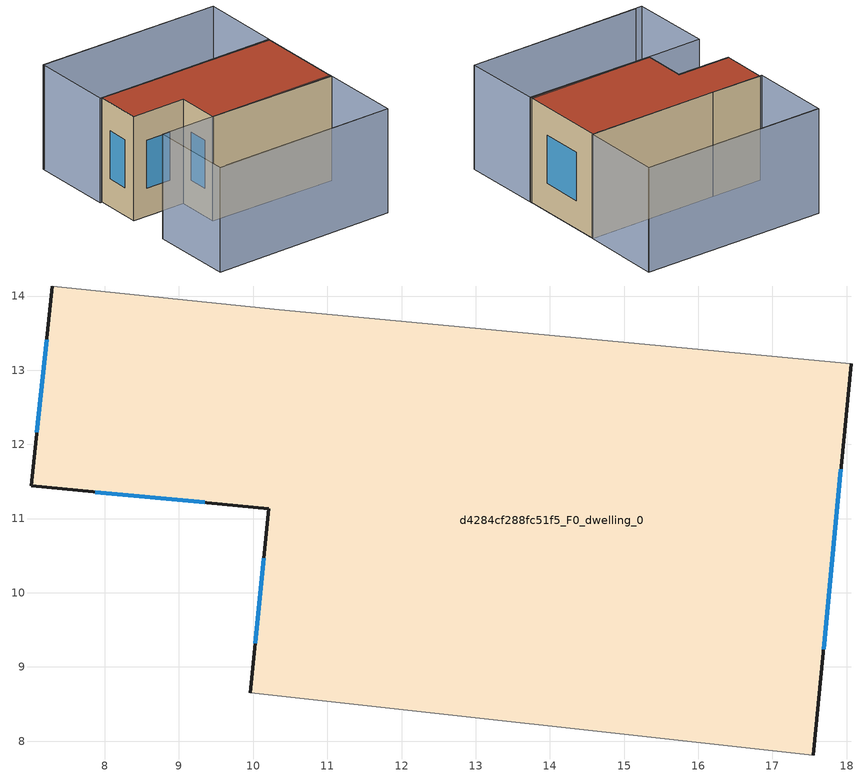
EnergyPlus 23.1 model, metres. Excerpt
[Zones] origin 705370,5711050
d4284cf288fc51f5_F0_dwelling_0
 floor ground (EU_floor_Construction): 17.55,7.81 18.06,13.09 10.35,13.81 7.29,14.13 7.01,11.44 10.21,11.13 9.96,8.65 z0
 wall outside (EU_wall_Construction): 18.06,13.09 17.55,7.81 / 9.96,8.65 10.21,11.13 7.01,11.44 7.29,14.13 z0:6
 wall adiabatic (EU_wall_Construction): 7.29,14.13 10.35,13.81 18.06,13.09 / 17.55,7.81 9.96,8.65 z0:6
 window (EU_Window_Construction): 17.92,11.67 17.69,9.24 / 10.03,9.32 10.14,10.47 / 9.35,11.22 7.87,11.36 / 7.09,12.17 7.22,13.41 z1.62:4.38
 roof outside (EU_roof_Construction): 18.06,13.09 17.55,7.81 9.96,8.65 10.21,11.13 7.01,11.44 7.29,14.13 10.35,13.81 z6
shading: 6.72,4.17 17.14,3.19 / 17.14,3.19 6.3,4.17 / 6.3,4.17 6.73,8.94 / 6.73,8.94 17.57,7.96 / 17.57,7.96 17.14,3.19 / 7.66,18.9 18.57,17.8 / 18.57,17.8 18.09,13.03 / 18.09,13.03 7.18,14.13 / 7.18,14.13 7.66,18.9 / 18.57,17.8 7.68,18.84 z0:6
[Building]
EU S2 Campaign: North Axis=0; Terrain=City; Solar Distribution=FullExterior
[Site:Location]
London: Latitude=51.5; Longitude=-0.5; Time Zone=0; Elevation=25
[SizingPeriod:WeatherFileDays]
AnnualSizingPeriod: Begin Month=1; Begin Day of Month=1; End Month=12; End Day of Month=31; Day of Week for Start Day=Monday; Use Weather File Daylight Saving Period=No; Use Weather File Rain and Snow Indicators=No
[MATERIAL]
EU_InternalMass_Material: Roughness=MediumRough; Thickness=0.1; Conductivity=1; Density=1800; Specific Heat=900; Thermal Absorptance=0.9; Solar Absorptance=0.7; Visible Absorptance=0.7
[MATERIAL:NOMASS] Roughness=MediumRough; Thermal Absorptance=0.9; Solar Absorptance=0.7; Visible Absorptance=0.7
Name | Thermal Resistance
EU_wall_NoMass | 0.555556
EU_roof_NoMass | 0.510204
EU_floor_NoMass | 1.68919
[WINDOWMATERIAL:SIMPLEGLAZINGSYSTEM]
EU_Window_SimpleGlazing: UFactor=3.96; Solar Heat Gain Coefficient=0.85; Visible Transmittance=0.85
[CONSTRUCTION]
EU_wall_Construction: EU_wall_NoMass
EU_roof_Construction: EU_roof_NoMass
EU_floor_Construction: EU_floor_NoMass
EU_InternalMass_Construction: EU_InternalMass_Material
EU_Window_Construction: EU_Window_SimpleGlazing
[ZONE]
d4284cf288fc51f5_F0_dwelling_0: Type=1; Multiplier=1; Ceiling Height=autocalculate; Volume=291.574; Floor Area=autocalculate; Part of Total Floor Area=Yes
[INTERNALMASS]
d4284cf288fc51f5_F0_dwelling_0_EU_InternalMass: Construction=EU_InternalMass_Construction; Zone or ZoneList=d4284cf288fc51f5_F0_dwelling_0; Surface Area=48.5956
[OTHEREQUIPMENT]
EU_Step8_InternalGain_d4284cf288fc51f5_F0_dwelling_0_f000: Fuel Type=Electricity; Zone or ZoneList or Space or SpaceList=d4284cf288fc51f5_F0_dwelling_0; Schedule=EU_Step8_GainSchedule_d4284cf288fc51f5_F0_dwelling_0_f000; Design Level Calculation Method=Watts/Area; Power per Zone Floor Area=1; Fraction Latent=0; Fraction Radiant=0; Fraction Lost=0; Carbon Dioxide Generation Rate=0; EndUse Subcategory=EU_Step8_InternalGains
[ZONEVENTILATION:DESIGNFLOWRATE]
EU_ConstantAir_d4284cf288fc51f5_F0_dwelling_0: Zone or ZoneList or Space or SpaceList=d4284cf288fc51f5_F0_dwelling_0; Schedule=EU_AlwaysOn; Design Flow Rate Calculation Method=AirChanges/Hour; Air Changes per Hour=0.48; Ventilation Type=Natural; Fan Pressure Rise=0; Fan Total Efficiency=1; Constant Term Coefficient=1; Temperature Term Coefficient=0; Velocity Term Coefficient=0; Velocity Squared Term Coefficient=0; Minimum Indoor Temperature=-100; Maximum Indoor Temperature=100; Delta Temperature=-100; Minimum Outdoor Temperature=-100; Maximum Outdoor Temperature=100; Maximum Wind Speed=40
[HVACTEMPLATE:THERMOSTAT]
EU_HeatOnly_d4284cf288fc51f5_F0_dwelling_0: Constant Heating Setpoint=20; Constant Cooling Setpoint=50
[HVACTEMPLATE:ZONE:IDEALLOADSAIRSYSTEM]
d4284cf288fc51f5_F0_dwelling_0: Template Thermostat=EU_HeatOnly_d4284cf288fc51f5_F0_dwelling_0; System Availability Schedule=EU_AlwaysOn; Maximum Heating Supply Air Temperature=50; Minimum Cooling Supply Air Temperature=13; Maximum Heating Supply Air Humidity Ratio=0.0156; Minimum Cooling Supply Air Humidity Ratio=0.0077; Heating Limit=NoLimit; Cooling Limit=NoLimit; Heating Availability Schedule=EU_AlwaysOn; Cooling Availability Schedule=EU_CoolingOff; Dehumidification Control Type=ConstantSensibleHeatRatio; Cooling Sensible Heat Ratio=0.7; Dehumidification Setpoint=60; Humidification Control Type=None; Humidification Setpoint=30; Outdoor Air Method=None; Outdoor Air Flow Rate per Person=0.00944; Outdoor Air Flow Rate per Zone Floor Area=0; Outdoor Air Flow Rate per Zone=0; Demand Controlled Ventilation Type=None; Outdoor Air Economizer Type=NoEconomizer; Heat Recovery Type=None; Sensible Heat Recovery Effectiveness=0.7; Latent Heat Recovery Effectiveness=0.65
[SIZING:ZONE]
d4284cf288fc51f5_F0_dwelling_0: Zone Cooling Design Supply Air Temperature Input Method=SupplyAirTemperature; Zone Cooling Design Supply Air Temperature=13; Zone Heating Design Supply Air Temperature Input Method=SupplyAirTemperature; Zone Heating Design Supply Air Temperature=50; Zone Cooling Design Supply Air Humidity Ratio=0.008; Zone Heating Design Supply Air Humidity Ratio=0.008; Cooling Design Air Flow Method=DesignDay; Cooling Design Air Flow Rate=0; Cooling Minimum Air Flow per Zone Floor Area=0.000762; Cooling Minimum Air Flow=0; Cooling Minimum Air Flow Fraction=0.2; Heating Design Air Flow Method=DesignDay; Heating Design Air Flow Rate=0; Heating Maximum Air Flow per Zone Floor Area=0.002032; Heating Maximum Air Flow=0.141576; Heating Maximum Air Flow Fraction=0.3; Account for Dedicated Outdoor Air System=No; Dedicated Outdoor Air System Control Strategy=NeutralSupplyAir; Dedicated Outdoor Air Low Setpoint Temperature for Design=autosize; Dedicated Outdoor Air High Setpoint Temperature for Design=autosize; Zone Load Sizing Method=Sensible Load Only No Latent Load; Zone Latent Cooling Design Supply Air Humidity Ratio Input Method=HumidityRatioDifference; Zone Cooling Design Supply Air Humidity Ratio Difference=0.005; Zone Latent Heating Design Supply Air Humidity Ratio Input Method=HumidityRatioDifference; Zone Humidification Design Supply Air Humidity Ratio Difference=0.005
[SCHEDULE:CONSTANT]
Name | Hourly Value
EU_AlwaysOn | 1
EU_CoolingOff | 0
[SCHEDULE:FILE]
EU_Step8_GainSchedule_d4284cf288fc51f5_F0_dwelling_0_f000: File=../../schedules/d4284cf288fc51f5/d4284cf288fc51f5_F0_dwelling_0_f000_gain.csv; Column Number=1; Rows to Skip at Top=0; Number of Hours of Data=8760; Column Separator=Comma; Interpolate to Timestep=No; Minutes per Item=60; Adjust Schedule for Daylight Savings=Yes
